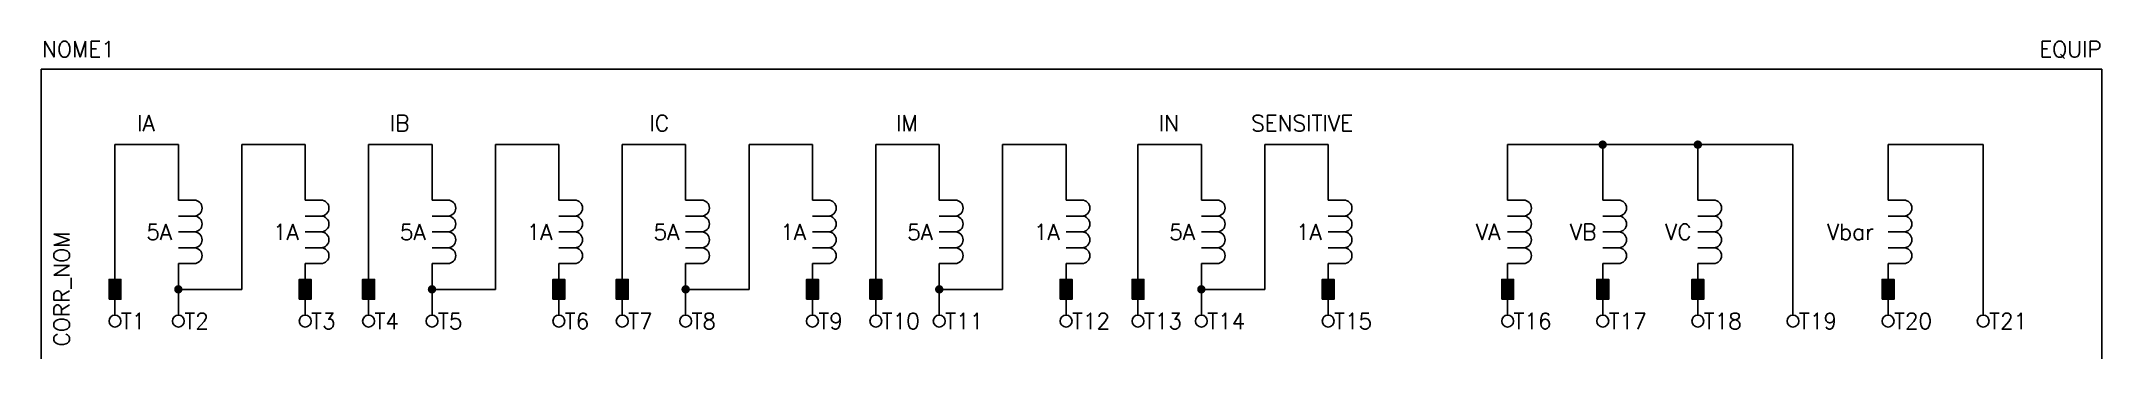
# Model space of a CAD drawing. Extents: x 366 to 626, y 328 to 368.
import ezdxf
from ezdxf.enums import TextEntityAlignment as Align

# ---------------------------------------------------------------- set-up
doc = ezdxf.new("R2010")
doc.units = 0
doc.header["$MEASUREMENT"] = 0
doc.layers.get('0').update_dxf_attribs({"linetype": 'CONTINUOUS'})
doc.styles.add('ROMANS', font='romans')

# ---------------------------------------------------------------- blocks, each defined once
blk = doc.blocks.new('RETANG')
at = {"color": 0}
blk.add_lwpolyline([(2.5, 0), (2.5, 1.5), (0, 1.5), (0, 0)], close=True, dxfattribs=at)
blk.add_solid([(0, 0), (0, 1.5), (2.5, 0), (2.5, 1.5)], dxfattribs=at)
blk = doc.blocks.new('BORN2')
at = {"const_width": 1}
blk.add_lwpolyline([(-0.5, 0, 1), (0.5, 0, 1)], format="xyb", close=True, dxfattribs=at)

msp = doc.modelspace()

# ---------------------------------------------------------------- linework, layer by layer
at = {"color": 0}
for p, q in [((366.26, 364.29), (626.25, 364.29)), ((366.26, 364.29), (366.26, 327.79)), ((626.25, 364.29), (626.25, 327.79)), ((375.57, 354.79), (375.57, 333.29)), ((375.57, 354.79), (383.57, 354.79)), ((383.57, 354.79), (383.57, 347.79)), ((391.57, 354.79), (399.57, 354.79)), ((391.57, 354.79), (391.57, 336.54)), ((399.57, 354.79), (399.57, 347.79)), ((407.57, 354.79), (407.57, 333.29)), ((407.57, 354.79), (415.57, 354.79)), ((415.57, 354.79), (415.57, 347.79)), ((423.57, 354.79), (423.57, 336.54)), ((423.57, 354.79), (431.57, 354.79)), ((431.57, 354.79), (431.57, 347.79)), ((439.57, 354.79), (439.57, 333.29)), ((439.57, 354.79), (447.57, 354.79)), ((447.57, 354.79), (447.57, 347.79)), ((455.57, 354.79), (455.57, 336.54)), ((455.57, 354.79), (463.57, 354.79)), ((463.57, 354.79), (463.57, 347.79)), ((471.57, 354.79), (471.57, 333.29)), ((471.57, 354.79), (479.57, 354.79)), ((479.57, 354.79), (479.57, 347.79)), ((487.57, 354.79), (487.57, 336.54)), ((487.57, 354.79), (495.57, 354.79)), ((495.57, 354.79), (495.57, 347.79)), ((504.64, 354.79), (504.64, 333.29)), ((504.64, 354.79), (512.64, 354.79)), ((512.64, 354.79), (512.64, 347.79)), ((520.64, 354.79), (520.64, 336.54)), ((520.64, 354.79), (528.64, 354.79)), ((528.64, 354.79), (528.64, 347.79)), ((587.28, 354.79), (551.28, 354.79)), ((551.28, 354.79), (551.28, 347.79)), ((563.28, 354.79), (563.28, 347.79)), ((575.28, 354.79), (575.28, 347.79)), ((587.28, 354.79), (587.28, 333.29)), ((599.28, 354.79), (599.28, 347.79)), ((611.28, 354.79), (611.28, 333.29)), ((383.57, 339.79), (383.57, 333.29)), ((399.57, 339.79), (399.57, 333.29)), ((415.57, 339.79), (415.57, 333.29)), ((431.57, 339.79), (431.57, 333.29)), ((447.57, 339.79), (447.57, 333.29)), ((463.57, 339.79), (463.57, 333.29)), ((479.57, 339.79), (479.57, 333.29)), ((495.57, 339.79), (495.57, 333.29)), ((512.64, 339.79), (512.64, 333.29)), ((528.64, 339.79), (528.64, 333.29)), ((551.28, 339.79), (551.28, 333.29)), ((563.28, 339.79), (563.28, 333.29)), ((575.28, 339.79), (575.28, 333.29)), ((599.28, 339.79), (599.28, 333.29))]:
    msp.add_line(p, q, dxfattribs=at)
at = {"color": 7}
for p, q in [((599.28, 354.79), (611.28, 354.79)), ((383.57, 336.54), (391.57, 336.54)), ((415.57, 336.54), (423.57, 336.54)), ((447.57, 336.54), (455.57, 336.54)), ((479.57, 336.54), (487.57, 336.54)), ((512.64, 336.54), (520.64, 336.54))]:
    msp.add_line(p, q, dxfattribs=at)
for p, q in [((385.57, 347.79), (383.57, 347.79)), ((385.57, 345.79), (383.57, 345.79)), ((401.57, 347.79), (399.57, 347.79)), ((401.57, 345.79), (399.57, 345.79)), ((417.57, 347.79), (415.57, 347.79)), ((417.57, 345.79), (415.57, 345.79)), ((433.57, 347.79), (431.57, 347.79)), ((433.57, 345.79), (431.57, 345.79)), ((449.57, 347.79), (447.57, 347.79)), ((449.57, 345.79), (447.57, 345.79)), ((465.57, 347.79), (463.57, 347.79)), ((465.57, 345.79), (463.57, 345.79)), ((481.57, 347.79), (479.57, 347.79)), ((481.57, 345.79), (479.57, 345.79)), ((497.57, 347.79), (495.57, 347.79)), ((497.57, 345.79), (495.57, 345.79)), ((514.64, 347.79), (512.64, 347.79)), ((514.64, 345.79), (512.64, 345.79)), ((530.64, 347.79), (528.64, 347.79)), ((530.64, 345.79), (528.64, 345.79)), ((553.28, 347.79), (551.28, 347.79)), ((553.28, 345.79), (551.28, 345.79)), ((565.28, 347.79), (563.28, 347.79)), ((565.28, 345.79), (563.28, 345.79)), ((577.28, 347.79), (575.28, 347.79)), ((577.28, 345.79), (575.28, 345.79)), ((601.28, 347.79), (599.28, 347.79)), ((601.28, 345.79), (599.28, 345.79)), ((385.57, 343.79), (383.57, 343.79)), ((385.57, 343.79), (383.57, 343.79)), ((401.57, 343.79), (399.57, 343.79)), ((401.57, 343.79), (399.57, 343.79)), ((417.57, 343.79), (415.57, 343.79)), ((417.57, 343.79), (415.57, 343.79)), ((433.57, 343.79), (431.57, 343.79)), ((433.57, 343.79), (431.57, 343.79)), ((449.57, 343.79), (447.57, 343.79)), ((449.57, 343.79), (447.57, 343.79)), ((465.57, 343.79), (463.57, 343.79)), ((465.57, 343.79), (463.57, 343.79)), ((481.57, 343.79), (479.57, 343.79)), ((481.57, 343.79), (479.57, 343.79)), ((497.57, 343.79), (495.57, 343.79)), ((497.57, 343.79), (495.57, 343.79)), ((514.64, 343.79), (512.64, 343.79)), ((514.64, 343.79), (512.64, 343.79)), ((530.64, 343.79), (528.64, 343.79)), ((530.64, 343.79), (528.64, 343.79)), ((553.28, 343.79), (551.28, 343.79)), ((553.28, 343.79), (551.28, 343.79)), ((565.28, 343.79), (563.28, 343.79)), ((565.28, 343.79), (563.28, 343.79)), ((577.28, 343.79), (575.28, 343.79)), ((577.28, 343.79), (575.28, 343.79)), ((601.28, 343.79), (599.28, 343.79)), ((601.28, 343.79), (599.28, 343.79)), ((383.57, 341.79), (385.57, 341.79)), ((385.57, 341.79), (383.57, 341.79)), ((401.57, 341.79), (399.57, 341.79)), ((399.57, 341.79), (401.57, 341.79)), ((415.57, 341.79), (417.57, 341.79)), ((417.57, 341.79), (415.57, 341.79)), ((431.57, 341.79), (433.57, 341.79)), ((433.57, 341.79), (431.57, 341.79)), ((447.57, 341.79), (449.57, 341.79)), ((449.57, 341.79), (447.57, 341.79)), ((463.57, 341.79), (465.57, 341.79)), ((465.57, 341.79), (463.57, 341.79)), ((479.57, 341.79), (481.57, 341.79)), ((481.57, 341.79), (479.57, 341.79)), ((495.57, 341.79), (497.57, 341.79)), ((497.57, 341.79), (495.57, 341.79)), ((512.64, 341.79), (514.64, 341.79)), ((514.64, 341.79), (512.64, 341.79)), ((528.64, 341.79), (530.64, 341.79)), ((530.64, 341.79), (528.64, 341.79)), ((553.28, 341.79), (551.28, 341.79)), ((551.28, 341.79), (553.28, 341.79)), ((565.28, 341.79), (563.28, 341.79)), ((563.28, 341.79), (565.28, 341.79)), ((577.28, 341.79), (575.28, 341.79)), ((575.28, 341.79), (577.28, 341.79)), ((601.28, 341.79), (599.28, 341.79)), ((599.28, 341.79), (601.28, 341.79)), ((385.57, 339.79), (383.57, 339.79)), ((401.57, 339.79), (399.57, 339.79)), ((417.57, 339.79), (415.57, 339.79)), ((433.57, 339.79), (431.57, 339.79)), ((449.57, 339.79), (447.57, 339.79)), ((465.57, 339.79), (463.57, 339.79)), ((481.57, 339.79), (479.57, 339.79)), ((497.57, 339.79), (495.57, 339.79)), ((514.64, 339.79), (512.64, 339.79)), ((530.64, 339.79), (528.64, 339.79)), ((553.28, 339.79), (551.28, 339.79)), ((565.28, 339.79), (563.28, 339.79)), ((577.28, 339.79), (575.28, 339.79)), ((601.28, 339.79), (599.28, 339.79))]:
    msp.add_line(p, q)
for points in [[(385.57, 345.79, 1), (385.57, 347.79), (383.57, 347.79)], [(385.57, 343.79, 1), (385.57, 345.79), (383.57, 345.79)], [(401.57, 345.79, 1), (401.57, 347.79), (399.57, 347.79)], [(401.57, 343.79, 1), (401.57, 345.79), (399.57, 345.79)], [(417.57, 345.79, 1), (417.57, 347.79), (415.57, 347.79)], [(417.57, 343.79, 1), (417.57, 345.79), (415.57, 345.79)], [(433.57, 345.79, 1), (433.57, 347.79), (431.57, 347.79)], [(433.57, 343.79, 1), (433.57, 345.79), (431.57, 345.79)], [(449.57, 345.79, 1), (449.57, 347.79), (447.57, 347.79)], [(449.57, 343.79, 1), (449.57, 345.79), (447.57, 345.79)], [(465.57, 345.79, 1), (465.57, 347.79), (463.57, 347.79)], [(465.57, 343.79, 1), (465.57, 345.79), (463.57, 345.79)], [(481.57, 345.79, 1), (481.57, 347.79), (479.57, 347.79)], [(481.57, 343.79, 1), (481.57, 345.79), (479.57, 345.79)], [(497.57, 345.79, 1), (497.57, 347.79), (495.57, 347.79)], [(497.57, 343.79, 1), (497.57, 345.79), (495.57, 345.79)], [(514.64, 345.79, 1), (514.64, 347.79), (512.64, 347.79)], [(514.64, 343.79, 1), (514.64, 345.79), (512.64, 345.79)], [(530.64, 345.79, 1), (530.64, 347.79), (528.64, 347.79)], [(530.64, 343.79, 1), (530.64, 345.79), (528.64, 345.79)], [(553.28, 345.79, 1), (553.28, 347.79), (551.28, 347.79)], [(553.28, 343.79, 1), (553.28, 345.79), (551.28, 345.79)], [(565.28, 345.79, 1), (565.28, 347.79), (563.28, 347.79)], [(565.28, 343.79, 1), (565.28, 345.79), (563.28, 345.79)], [(577.28, 345.79, 1), (577.28, 347.79), (575.28, 347.79)], [(577.28, 343.79, 1), (577.28, 345.79), (575.28, 345.79)], [(601.28, 345.79, 1), (601.28, 347.79), (599.28, 347.79)], [(601.28, 343.79, 1), (601.28, 345.79), (599.28, 345.79)], [(385.57, 341.79, -1), (385.57, 339.79), (383.57, 339.79)], [(401.57, 341.79, -1), (401.57, 339.79), (399.57, 339.79)], [(417.57, 341.79, -1), (417.57, 339.79), (415.57, 339.79)], [(433.57, 341.79, -1), (433.57, 339.79), (431.57, 339.79)], [(449.57, 341.79, -1), (449.57, 339.79), (447.57, 339.79)], [(465.57, 341.79, -1), (465.57, 339.79), (463.57, 339.79)], [(481.57, 341.79, -1), (481.57, 339.79), (479.57, 339.79)], [(497.57, 341.79, -1), (497.57, 339.79), (495.57, 339.79)], [(514.64, 341.79, -1), (514.64, 339.79), (512.64, 339.79)], [(530.64, 341.79, -1), (530.64, 339.79), (528.64, 339.79)], [(553.28, 341.79, -1), (553.28, 339.79), (551.28, 339.79)], [(565.28, 341.79, -1), (565.28, 339.79), (563.28, 339.79)], [(577.28, 341.79, -1), (577.28, 339.79), (575.28, 339.79)], [(601.28, 341.79, -1), (601.28, 339.79), (599.28, 339.79)]]:
    msp.add_lwpolyline(points, format="xyb")
at = {"color": 0}
for centre in [(375.57, 332.54), (383.57, 332.54), (399.57, 332.54), (407.57, 332.54), (415.57, 332.54), (431.57, 332.54), (439.57, 332.54), (447.57, 332.54), (463.57, 332.54), (471.57, 332.54), (479.57, 332.54), (495.57, 332.54), (504.64, 332.54), (512.64, 332.54), (528.64, 332.54), (551.28, 332.54), (563.28, 332.54), (575.28, 332.54), (587.28, 332.54), (599.28, 332.54), (611.28, 332.54)]:
    msp.add_circle(centre, 0.75, dxfattribs=at)
for centre in [(385.57, 342.79), (401.57, 342.79), (417.57, 342.79), (433.57, 342.79), (449.57, 342.79), (465.57, 342.79), (481.57, 342.79), (497.57, 342.79), (514.64, 342.79), (530.64, 342.79), (553.28, 342.79), (565.28, 342.79), (577.28, 342.79), (601.28, 342.79)]:
    msp.add_arc(centre, 1, 270, 90)

# ---------------------------------------------------------------- block references
at = {"color": 7, "xscale": 0.52800000000002, "yscale": 0.52800000000002, "zscale": 0.52800000000002}
for p in [(563.28, 354.79), (575.28, 354.79), (383.57, 336.54), (415.57, 336.54), (447.57, 336.54), (479.57, 336.54), (512.64, 336.54)]:
    msp.add_blockref('BORN2', p, dxfattribs=at)
at = {"rotation": 270}
for p in [(374.82, 337.79), (398.82, 337.79), (406.82, 337.79), (430.82, 337.79), (438.82, 337.79), (462.82, 337.79), (470.82, 337.79), (494.82, 337.79), (503.89, 337.79), (527.89, 337.79), (550.53, 337.79), (562.53, 337.79), (574.53, 337.79), (598.53, 337.79)]:
    msp.add_blockref('RETANG', p, dxfattribs=at)

# ---------------------------------------------------------------- texts
at = {"style": 'ROMANS'}
for s, p in [('IA', (379.49, 357.5)), ('IB', (411.49, 357.5)), ('IC', (444.24, 357.5)), ('IM', (475.49, 357.5)), ('IN', (508.56, 357.5)), ('SENSITIVE', (525.35, 357.5)), ('5A', (381.15, 343.77)), ('1A', (397.14, 343.77)), ('5A', (413.15, 343.77)), ('1A', (429.14, 343.77)), ('5A', (445.15, 343.77)), ('1A', (461.14, 343.77)), ('5A', (477.15, 343.77)), ('1A', (493.14, 343.77)), ('5A', (510.22, 343.77)), ('1A', (526.21, 343.77)), ('VA', (548.82, 343.79)), ('VB', (560.82, 343.79)), ('VC', (572.82, 343.79)), ('Vbar', (594.54, 343.79))]:
    msp.add_text(s, height=2, dxfattribs=at).set_placement(p, align=Align.MIDDLE_CENTER)
at = {"lineweight": -3, "style": 'ROMANS'}
msp.add_attdef('NOME1', text='', height=2, dxfattribs=at).set_placement((370.96, 366.83), align=Align.MIDDLE_CENTER)
msp.add_attdef('EQUIP', text='', height=2, dxfattribs=at).set_placement((626.25, 366.83), align=Align.MIDDLE_RIGHT)
msp.add_attdef('CORR_NOM', text='', height=2, rotation=90, dxfattribs=at).set_placement((368.85, 329.34), align=Align.MIDDLE_LEFT)
for tag, p in [('T1', (376.32, 332.54)), ('T2', (384.32, 332.54)), ('T3', (400.32, 332.54)), ('T4', (408.32, 332.54)), ('T5', (416.32, 332.54)), ('T6', (432.32, 332.54)), ('T7', (440.32, 332.54)), ('T8', (448.32, 332.54)), ('T9', (464.32, 332.54)), ('T10', (472.32, 332.54)), ('T11', (480.32, 332.54)), ('T12', (496.32, 332.54)), ('T13', (505.39, 332.54)), ('T14', (513.39, 332.54)), ('T15', (529.39, 332.54)), ('T16', (552.03, 332.54)), ('T17', (564.03, 332.54)), ('T18', (576.03, 332.54)), ('T19', (588.03, 332.54)), ('T20', (600.03, 332.54)), ('T21', (612.03, 332.54))]:
    msp.add_attdef(tag, text='', height=2, dxfattribs=at).set_placement(p, align=Align.MIDDLE_LEFT)

doc.saveas('drawing.dxf')
